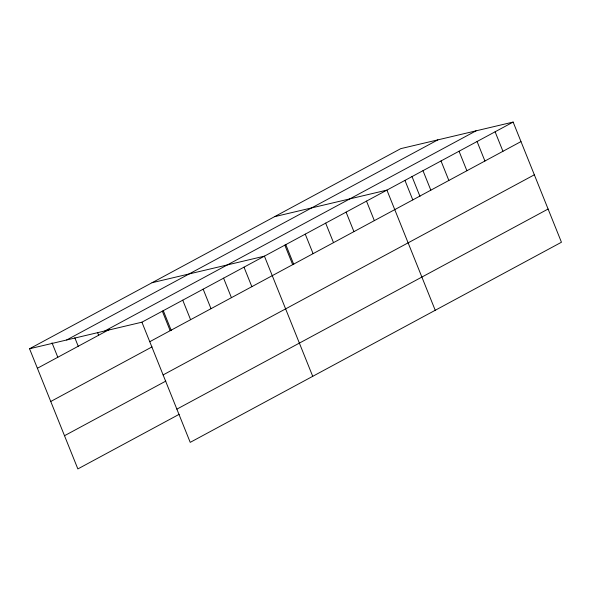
<?xml version="1.0" encoding="UTF-8"?>
<svg xmlns="http://www.w3.org/2000/svg" width="591" height="591" viewBox="0 0 591 591"><rect width="100%" height="100%" fill="white"/><g stroke="black" fill="none" stroke-linecap="round" stroke-linejoin="round"><path stroke-width="0.89" d="M29.55 348.756L400.779 148.636L513.143 122.071L561.45 242.244L190.221 442.363L141.914 322.191L29.55 348.756L77.857 468.929L179.162 414.321M66.628 339.988L437.857 139.868M104.836 330.96L476.058 130.833M37.396 368.267L109.638 329.32M141.914 322.191L513.143 122.071M149.759 341.709L520.981 141.581M50.745 401.488L152.05 346.88M163.109 374.923L534.338 174.803M64.508 435.715L165.812 381.099M176.872 409.149L548.093 209.029M274.564 216.675L386.92 190.11L435.235 310.29M152.057 282.712L264.421 256.154L312.728 376.327M495.11 131.793L502.956 151.303M477.077 141.508L484.923 161.025M459.044 151.23L466.89 170.747M441.019 160.951L448.857 180.462M422.986 170.673L430.832 190.184M411.964 176.45L419.972 196.382M404.953 180.388L412.799 199.906M366.501 201.117L374.347 220.635M346.09 212.125L353.935 231.635M325.671 223.132L333.516 242.642M305.252 234.139L313.097 253.65M285.741 244.489L293.757 264.421M284.832 245.147L292.678 264.657M244.002 267.162L251.847 286.672M223.583 278.162L231.428 297.679M203.164 289.169L211.009 308.687M182.745 300.176L190.59 319.694M163.242 310.534L171.25 330.465M162.333 311.184L170.171 330.701M97.626 332.703L98.645 335.252M74.821 337.771L78.226 346.252M52.015 342.839L57.815 357.26"/></g></svg>
